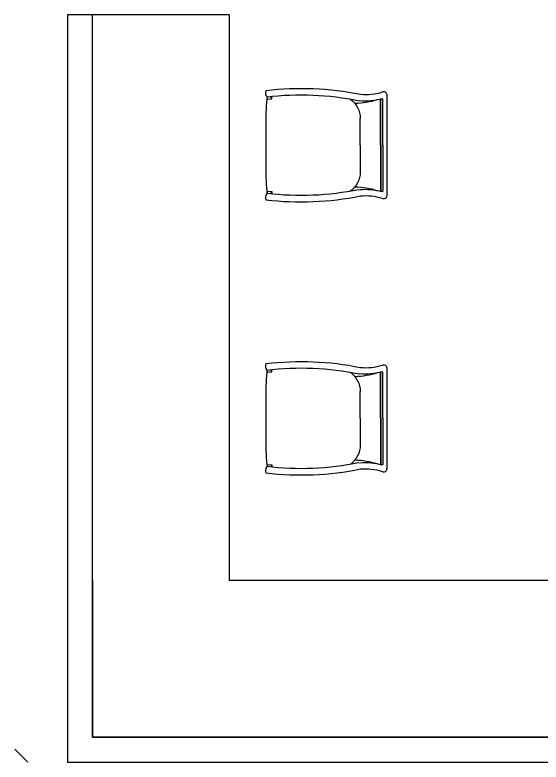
# Model space of a CAD drawing. Header units: inches. Extents: x 150067 to 167379, y -92057 to -49035.
# Drawn here: x 158459.5 to 158669.7, y -50945.3 to -50646.9 of the extents above; entities that cross this region are included whole.
import ezdxf

# ---------------------------------------------------------------- set-up
doc = ezdxf.new("R2010")
doc.units = ezdxf.units.IN
doc.header["$LTSCALE"] = 0.1
doc.header["$MEASUREMENT"] = 0
doc.layers.add('Layer1', color=7, linetype='Continuous')

# ---------------------------------------------------------------- blocks, each defined once
blk = doc.blocks.new('A$C2C166547')
at = {"color": 0}
for p, q in [((0.2012, 0.4638), (0.0174, 0.4638)), ((0.2012, 0.4556), (0.0178, 0.4556)), ((0.2012, 0.4548), (0.0178, 0.4548)), ((0.2012, 0.4638), (0.3849, 0.4638)), ((0.2012, 0.4556), (0.3846, 0.4556)), ((0.2012, 0.4548), (0.3846, 0.4548)), ((0.2012, 0.3737), (0.0944, 0.3737)), ((0.2012, 0.3737), (0.308, 0.3737)), ((0.0156, 0.0201), (0.006, 0.0201)), ((0.0156, 0.0201), (0.0064, 0.0157)), ((0.0173, 0.0007), (0.0156, 0.0201)), ((0.385, 0.0007), (0.3868, 0.0201)), ((0.3868, 0.0201), (0.3959, 0.0157)), ((0.3868, 0.0201), (0.3964, 0.0201))]:
    blk.add_line(p, q, dxfattribs=at)
blk.add_lwpolyline([(0.0234, 0.3688, 0.080461), (0.0082, 0, 0.080461)], format="xyb", dxfattribs=at)
for centre, radius, start, end in [((0.0179, 0.4614), 0.00242, 100.345, 201.3742), ((-0.216, 0.3943), 0.2409, 354.5513, 15.9626), ((0.0178, 0.4549), 0.000725, 87.3762, 197.5208), ((0.0176, 0.4544), 0.000433, 71.7715, 189.2202), ((0.6183, 0.3943), 0.2409, 164.0374, 185.4487), ((0.3846, 0.4549), 0.000725, 342.4792, 92.6238), ((0.3847, 0.4544), 0.000433, 350.7798, 108.2285), ((0.3845, 0.4614), 0.00242, 338.6258, 79.655), ((-0.2824, 0.3464), 0.3173, 1.1591, 17.5641), ((0.6848, 0.3464), 0.3173, 162.4359, 178.8409), ((0.0953, 0.2759), 0.0978, 90.5164, 143.1927), ((0.3071, 0.2759), 0.0978, 36.8073, 89.4836), ((-0.752, 0.1374), 1.1544, 353.1637, 11.5643), ((0.0136, -0.0107), 0.012, 71.7536, 116.5375), ((0.3888, -0.0107), 0.012, 63.4625, 108.2464)]:
    blk.add_arc(centre, radius, start, end, dxfattribs=at)

msp = doc.modelspace()

# ---------------------------------------------------------------- linework, layer by layer
at = {"color": 0, "linetype": 'ByBlock'}
msp.add_line((158545.11, -50646.89, 23680.86), (158480.48, -50646.89, 23680.86), dxfattribs=at)
at = {"color": 18, "true_color": 0x000000}
msp.add_line((158459.48, -50940.14, 23680.86), (158464.68, -50945.34, 23680.86), dxfattribs=at)
at = {"color": 0, "linetype": 'ByBlock', "elevation": 23680.86}
for points in [[(158545.11, -50646.89), (158545.11, -50872.78)], [(158680.45, -50872.78), (158545.11, -50872.78)]]:
    msp.add_lwpolyline(points, dxfattribs=at)
at = {"elevation": 23680.86}
for points in [[(158606.25, -50677.79, -0.102523), (158597.51, -50678.74, 0.080461), (158559.79, -50677.19, 0.3023), (158560.08, -50679.63, -0.197932), (158560.15, -50680.54, 0.028193), (158559.79, -50685.95), (158559.79, -50698.95), (158559.79, -50711.96, 0.028193), (158560.15, -50717.37, -0.197932), (158560.08, -50718.28, 0.3023), (158559.79, -50720.72, 0.080461), (158597.51, -50719.17, -0.102523), (158606.25, -50720.12, 0.587111), (158608.17, -50719.05), (158608.17, -50678.86, 0.587111)], [(158606.25, -50786.89, -0.102523), (158597.51, -50787.85, 0.080461), (158559.79, -50786.3, 0.3023), (158560.08, -50788.74, -0.197932), (158560.15, -50789.65, 0.028193), (158559.79, -50795.06), (158559.79, -50808.06), (158559.79, -50821.07, 0.028193), (158560.15, -50826.47, -0.197932), (158560.08, -50827.39, 0.3023), (158559.79, -50829.83, 0.080461), (158597.51, -50828.27, -0.102523), (158606.25, -50829.23, 0.587111), (158608.17, -50828.15), (158608.17, -50787.97, 0.587111)]]:
    msp.add_lwpolyline(points, format="xyb", close=True, dxfattribs=at)
at = {"layer": 'Layer1', "color": 6, "linetype": 'Continuous', "ltscale": 0.1}
for p, q in [((158480.48, -50646.89, 23680.86), (158480.48, -50945.34, 23680.86)), ((158490.48, -50935.34, 23680.86), (158490.48, -50646.89, 23680.86)), ((158490.48, -50935.34, 23680.86), (158790.48, -50935.34, 23680.86)), ((158480.48, -50945.34, 23680.86), (158790.48, -50945.34, 23680.86))]:
    msp.add_line(p, q, dxfattribs=at)
at = {"layer": 'Layer1', "color": 6, "linetype": 'Continuous', "ltscale": 0.1, "elevation": 23680.86}
for points in [[(158545.11, -50935.34), (158545.11, -50935.34), (158490.48, -50935.34), (158490.48, -50646.89)], [(158490.48, -50872.78), (158490.48, -50935.34), (158790.48, -50935.34), (158790.48, -50872.78)]]:
    msp.add_lwpolyline(points, dxfattribs=at)
msp.add_lwpolyline([(158490.48, -50935.34), (158790.48, -50935.34), (158790.48, -50935.34), (158490.48, -50935.34)], close=True, dxfattribs=at)

# ---------------------------------------------------------------- block references
at = {"xscale": -100, "yscale": 100, "zscale": 100, "rotation": 270}
for p in [(158560.08, -50719.04, 23680.86), (158560.08, -50828.15, 23680.86)]:
    msp.add_blockref('A$C2C166547', p, dxfattribs=at)

doc.saveas('drawing.dxf')
